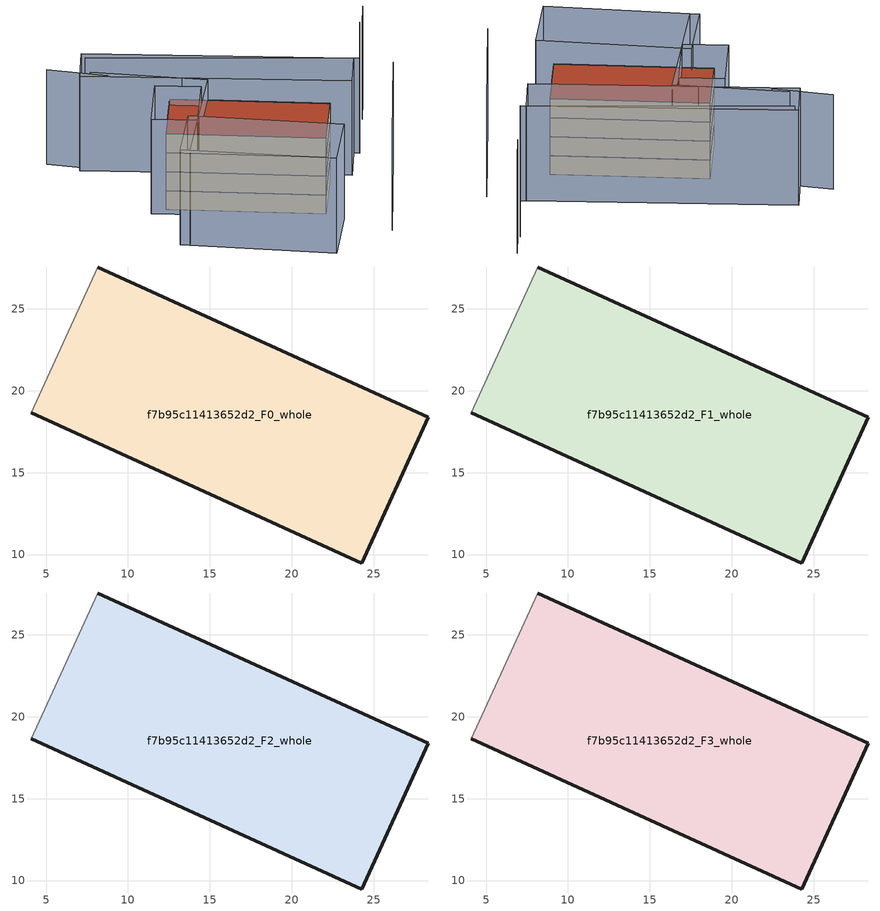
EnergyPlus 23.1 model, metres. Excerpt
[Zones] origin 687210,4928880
f7b95c11413652d2_F0_whole
 floor ground (EU_floor_Construction): 24.28,9.49 28.32,18.39 8.16,27.56 4.1,18.64 z0
 wall outside (EU_wall_Construction): 8.16,27.56 28.32,18.39 24.28,9.49 4.1,18.64 z0:3
 wall adiabatic (EU_wall_Construction): 4.1,18.64 8.16,27.56 z0:3
f7b95c11413652d2_F1_whole
 floor to f7b95c11413652d2_F0_whole (EU_floor_Construction): 24.28,9.49 28.32,18.39 8.15,27.56 4.1,18.64 z3
 wall outside (EU_wall_Construction): 8.16,27.56 28.32,18.39 24.28,9.49 4.1,18.64 z3:6
 wall adiabatic (EU_wall_Construction): 4.1,18.64 8.16,27.56 z3:6
f7b95c11413652d2_F2_whole
 floor to f7b95c11413652d2_F1_whole (EU_floor_Construction): 24.28,9.49 28.32,18.39 8.15,27.56 4.1,18.64 z6
 wall outside (EU_wall_Construction): 8.16,27.56 28.32,18.39 24.28,9.49 4.1,18.64 z6:9
 wall adiabatic (EU_wall_Construction): 4.1,18.64 8.16,27.56 z6:9
f7b95c11413652d2_F3_whole
 floor to f7b95c11413652d2_F2_whole (EU_floor_Construction): 24.28,9.49 28.32,18.39 8.15,27.56 4.1,18.64 z9
 wall outside (EU_wall_Construction): 8.16,27.56 28.32,18.39 24.28,9.49 4.1,18.64 z9:12
 wall adiabatic (EU_wall_Construction): 4.1,18.64 8.16,27.56 z9:12
 roof outside (EU_roof_Construction): 28.32,18.39 24.28,9.49 4.1,18.64 8.16,27.56 z12
shading: 31.1,1.99 38.61,21.02 / -1.27,33.43 13.06,25.76 / 13.06,25.76 3.8,8.46 / -6.58,36.33 0.65,31.76 / 40.37,37.11 38.43,32.37 / 38.38,33.05 34.7,23.66 / 34.7,23.66 -0.51,37.46 / 6.9,17.34 26.08,7.38 / 26.08,7.38 21.68,-1.09 / 21.68,-1.09 2.5,8.87 / 2.5,8.87 6.9,17.34 / 5.64,26.84 11.49,24.23 / 11.49,24.23 7.68,15.69 / 7.68,15.69 1.83,18.3 / 1.83,18.3 5.64,26.84 / -0.6,38.68 33.93,23.96 / 33.93,23.96 31.49,18.24 / 31.49,18.24 -3.04,32.96 / -3.04,32.96 -0.6,38.68 z0:15
[Building]
EU S2 Campaign: North Axis=0; Terrain=City; Solar Distribution=FullExterior
[Site:Location]
Bologna: Latitude=44.5; Longitude=11.25; Time Zone=1; Elevation=37
[SizingPeriod:WeatherFileDays]
AnnualSizingPeriod: Begin Month=1; Begin Day of Month=1; End Month=12; End Day of Month=31; Day of Week for Start Day=Monday; Use Weather File Daylight Saving Period=No; Use Weather File Rain and Snow Indicators=No
[MATERIAL]
EU_InternalMass_Material: Roughness=MediumRough; Thickness=0.1; Conductivity=1; Density=1800; Specific Heat=900; Thermal Absorptance=0.9; Solar Absorptance=0.7; Visible Absorptance=0.7
[MATERIAL:NOMASS] Roughness=MediumRough; Thermal Absorptance=0.9; Solar Absorptance=0.7; Visible Absorptance=0.7
Name | Thermal Resistance
EU_wall_NoMass | 0.937881
EU_roof_NoMass | 0.548572
EU_floor_NoMass | 0.71348
[CONSTRUCTION]
EU_wall_Construction: EU_wall_NoMass
EU_roof_Construction: EU_roof_NoMass
EU_floor_Construction: EU_floor_NoMass
EU_InternalMass_Construction: EU_InternalMass_Material
[ZONE] Type=1; Multiplier=1; Ceiling Height=autocalculate; Volume=650.618; Floor Area=autocalculate; Part of Total Floor Area=Yes
f7b95c11413652d2_F0_whole; f7b95c11413652d2_F1_whole; f7b95c11413652d2_F2_whole; f7b95c11413652d2_F3_whole
[INTERNALMASS] Construction=EU_InternalMass_Construction; Surface Area=216.873
Name | Zone or ZoneList
f7b95c11413652d2_F0_whole_EU_InternalMass | f7b95c11413652d2_F0_whole
f7b95c11413652d2_F1_whole_EU_InternalMass | f7b95c11413652d2_F1_whole
f7b95c11413652d2_F2_whole_EU_InternalMass | f7b95c11413652d2_F2_whole
f7b95c11413652d2_F3_whole_EU_InternalMass | f7b95c11413652d2_F3_whole
[OTHEREQUIPMENT] Fuel Type=Electricity; Design Level Calculation Method=Watts/Area; Power per Zone Floor Area=1; Fraction Latent=0; Fraction Radiant=0; Fraction Lost=0; Carbon Dioxide Generation Rate=0; EndUse Subcategory=EU_Step8_InternalGains
Name | Zone or ZoneList or Space or SpaceList | Schedule
EU_Step8_InternalGain_f7b95c11413652d2_F0_whole_f000 | f7b95c11413652d2_F0_whole | EU_Step8_GainSchedule_f7b95c11413652d2_F0_whole_f000
EU_Step8_InternalGain_f7b95c11413652d2_F1_whole_f000 | f7b95c11413652d2_F1_whole | EU_Step8_GainSchedule_f7b95c11413652d2_F1_whole_f000
EU_Step8_InternalGain_f7b95c11413652d2_F2_whole_f000 | f7b95c11413652d2_F2_whole | EU_Step8_GainSchedule_f7b95c11413652d2_F2_whole_f000
EU_Step8_InternalGain_f7b95c11413652d2_F3_whole_f000 | f7b95c11413652d2_F3_whole | EU_Step8_GainSchedule_f7b95c11413652d2_F3_whole_f000
[ZONEVENTILATION:DESIGNFLOWRATE] Schedule=EU_AlwaysOn; Design Flow Rate Calculation Method=AirChanges/Hour; Air Changes per Hour=0.687892; Ventilation Type=Natural; Fan Pressure Rise=0; Fan Total Efficiency=1; Constant Term Coefficient=1; Temperature Term Coefficient=0; Velocity Term Coefficient=0; Velocity Squared Term Coefficient=0; Minimum Indoor Temperature=-100; Maximum Indoor Temperature=100; Delta Temperature=-100; Minimum Outdoor Temperature=-100; Maximum Outdoor Temperature=100; Maximum Wind Speed=40
Name | Zone or ZoneList or Space or SpaceList
EU_ConstantAir_f7b95c11413652d2_F0_whole | f7b95c11413652d2_F0_whole
EU_ConstantAir_f7b95c11413652d2_F1_whole | f7b95c11413652d2_F1_whole
EU_ConstantAir_f7b95c11413652d2_F2_whole | f7b95c11413652d2_F2_whole
EU_ConstantAir_f7b95c11413652d2_F3_whole | f7b95c11413652d2_F3_whole
[HVACTEMPLATE:THERMOSTAT] Constant Heating Setpoint=20; Constant Cooling Setpoint=50
EU_HeatOnly_f7b95c11413652d2_F0_whole; EU_HeatOnly_f7b95c11413652d2_F1_whole; EU_HeatOnly_f7b95c11413652d2_F2_whole; EU_HeatOnly_f7b95c11413652d2_F3_whole
[HVACTEMPLATE:ZONE:IDEALLOADSAIRSYSTEM] System Availability Schedule=EU_AlwaysOn; Maximum Heating Supply Air Temperature=50; Minimum Cooling Supply Air Temperature=13; Maximum Heating Supply Air Humidity Ratio=0.0156; Minimum Cooling Supply Air Humidity Ratio=0.0077; Heating Limit=NoLimit; Cooling Limit=NoLimit; Heating Availability Schedule=EU_AlwaysOn; Cooling Availability Schedule=EU_CoolingOff; Dehumidification Control Type=ConstantSensibleHeatRatio; Cooling Sensible Heat Ratio=0.7; Dehumidification Setpoint=60; Humidification Control Type=None; Humidification Setpoint=30; Outdoor Air Method=None; Outdoor Air Flow Rate per Person=0.00944; Outdoor Air Flow Rate per Zone Floor Area=0; Outdoor Air Flow Rate per Zone=0; Demand Controlled Ventilation Type=None; Outdoor Air Economizer Type=NoEconomizer; Heat Recovery Type=None; Sensible Heat Recovery Effectiveness=0.7; Latent Heat Recovery Effectiveness=0.65
Name | Template Thermostat
f7b95c11413652d2_F0_whole | EU_HeatOnly_f7b95c11413652d2_F0_whole
f7b95c11413652d2_F1_whole | EU_HeatOnly_f7b95c11413652d2_F1_whole
f7b95c11413652d2_F2_whole | EU_HeatOnly_f7b95c11413652d2_F2_whole
f7b95c11413652d2_F3_whole | EU_HeatOnly_f7b95c11413652d2_F3_whole
[SIZING:ZONE] Zone Cooling Design Supply Air Temperature Input Method=SupplyAirTemperature; Zone Cooling Design Supply Air Temperature=13; Zone Heating Design Supply Air Temperature Input Method=SupplyAirTemperature; Zone Heating Design Supply Air Temperature=50; Zone Cooling Design Supply Air Humidity Ratio=0.008; Zone Heating Design Supply Air Humidity Ratio=0.008; Cooling Design Air Flow Method=DesignDay; Cooling Design Air Flow Rate=0; Cooling Minimum Air Flow per Zone Floor Area=0.000762; Cooling Minimum Air Flow=0; Cooling Minimum Air Flow Fraction=0.2; Heating Design Air Flow Method=DesignDay; Heating Design Air Flow Rate=0; Heating Maximum Air Flow per Zone Floor Area=0.002032; Heating Maximum Air Flow=0.141576; Heating Maximum Air Flow Fraction=0.3; Account for Dedicated Outdoor Air System=No; Dedicated Outdoor Air System Control Strategy=NeutralSupplyAir; Dedicated Outdoor Air Low Setpoint Temperature for Design=autosize; Dedicated Outdoor Air High Setpoint Temperature for Design=autosize; Zone Load Sizing Method=Sensible Load Only No Latent Load; Zone Latent Cooling Design Supply Air Humidity Ratio Input Method=HumidityRatioDifference; Zone Cooling Design Supply Air Humidity Ratio Difference=0.005; Zone Latent Heating Design Supply Air Humidity Ratio Input Method=HumidityRatioDifference; Zone Humidification Design Supply Air Humidity Ratio Difference=0.005
f7b95c11413652d2_F0_whole; f7b95c11413652d2_F1_whole; f7b95c11413652d2_F2_whole; f7b95c11413652d2_F3_whole
[SCHEDULE:CONSTANT]
Name | Hourly Value
EU_AlwaysOn | 1
EU_CoolingOff | 0
[SCHEDULE:FILE] Column Number=1; Rows to Skip at Top=0; Number of Hours of Data=8760; Column Separator=Comma; Interpolate to Timestep=No; Minutes per Item=60; Adjust Schedule for Daylight Savings=Yes
Name | File
EU_Step8_GainSchedule_f7b95c11413652d2_F0_whole_f000 | ../../schedules/f7b95c11413652d2/f7b95c11413652d2_F0_whole_f000_gain.csv
EU_Step8_GainSchedule_f7b95c11413652d2_F1_whole_f000 | ../../schedules/f7b95c11413652d2/f7b95c11413652d2_F1_whole_f000_gain.csv
EU_Step8_GainSchedule_f7b95c11413652d2_F2_whole_f000 | ../../schedules/f7b95c11413652d2/f7b95c11413652d2_F2_whole_f000_gain.csv
EU_Step8_GainSchedule_f7b95c11413652d2_F3_whole_f000 | ../../schedules/f7b95c11413652d2/f7b95c11413652d2_F3_whole_f000_gain.csv
